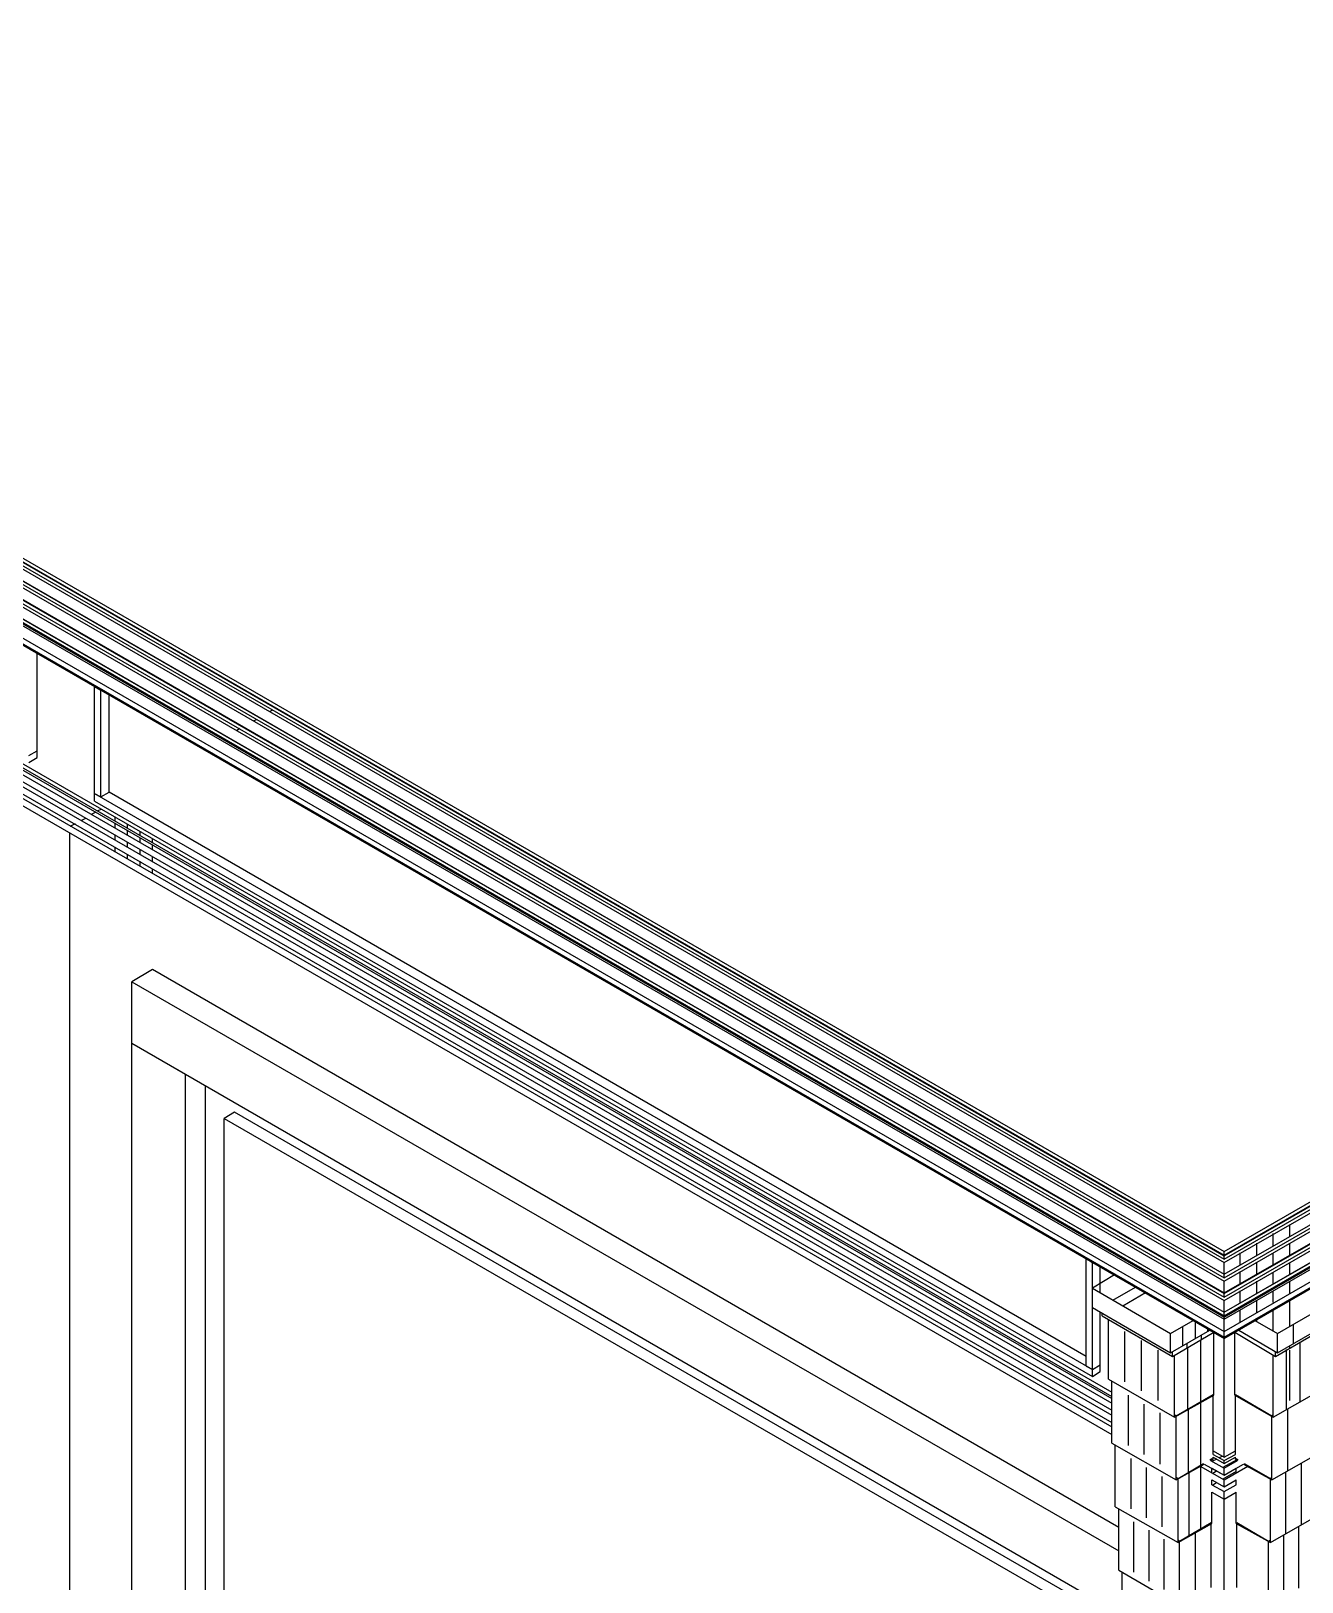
# Model space of a CAD drawing. Header units: inches. Extents: x 0.3 to 16.2, y 0.3 to 11.4.
# Drawn here: x 12.637 to 13.362, y 8.163 to 9.048 of the extents above; entities that cross this region are included whole.
import ezdxf

# ---------------------------------------------------------------- set-up
doc = ezdxf.new("R2010")
doc.units = ezdxf.units.IN
doc.header["$LTSCALE"] = 0.009843
doc.header["$MEASUREMENT"] = 0
doc.layers.add('GEOMETRY', color=7, linetype='Continuous')

msp = doc.modelspace()

# ---------------------------------------------------------------- linework, layer by layer
at = {"layer": 'GEOMETRY'}
for p, q in [((10.62992, 9.89685), (13.31772, 8.34488)), ((10.62992, 9.89685), (13.31772, 8.34488)), ((10.63307, 9.89882), (13.31772, 8.34882)), ((10.63307, 9.89882), (13.31772, 8.34882)), ((10.63307, 9.89685), (13.31772, 8.34685)), ((10.63346, 9.90079), (13.31772, 8.35118)), ((10.63346, 9.90079), (13.31772, 8.35118)), ((10.63346, 9.89882), (13.31772, 8.34921)), ((10.62992, 9.89016), (13.31772, 8.33819)), ((10.63307, 9.8878), (13.31772, 8.33819)), ((10.63307, 9.8878), (13.31772, 8.33819)), ((10.63307, 9.8878), (13.31772, 8.33819)), ((10.62992, 9.88583), (13.31772, 8.33425)), ((10.62992, 9.88583), (13.31772, 8.33425)), ((10.62992, 9.87913), (13.31772, 8.32756)), ((10.63307, 9.88583), (13.31772, 8.33622)), ((10.62992, 9.8752), (13.31772, 8.32323)), ((10.62992, 9.8752), (13.31772, 8.32323)), ((10.63307, 9.87717), (13.31772, 8.32717)), ((10.63307, 9.87717), (13.31772, 8.32717)), ((10.63307, 9.87717), (13.31772, 8.32717)), ((10.63307, 9.8752), (13.31772, 8.3252)), ((10.62992, 9.86811), (13.31772, 8.31654)), ((10.62992, 9.86417), (13.31772, 8.3126)), ((10.62992, 9.86417), (13.31772, 8.3126)), ((10.63307, 9.86614), (13.31772, 8.31654)), ((10.63307, 9.86614), (13.31772, 8.31654)), ((10.63307, 9.86614), (13.31772, 8.31654)), ((10.63307, 9.86417), (13.31772, 8.31457)), ((10.62992, 9.85748), (13.31772, 8.30551)), ((10.63307, 9.85551), (13.31772, 8.30551)), ((10.63583, 9.85079), (13.31772, 8.30236)), ((10.64173, 9.84646), (13.31772, 8.30157)), ((10.67244, 9.84094), (13.31772, 8.31378)), ((10.67244, 9.84094), (13.31772, 8.31378)), ((10.68622, 9.83583), (13.31772, 8.31654)), ((10.68622, 9.83583), (13.31772, 8.31654)), ((10.74331, 9.72008), (13.25354, 8.27087)), ((10.73622, 9.71102), (13.25354, 8.25787)), ((10.73622, 9.71102), (13.25354, 8.25787)), ((10.73858, 9.7126), (13.25354, 8.26063)), ((10.74213, 9.71457), (13.25354, 8.26457)), ((10.74213, 9.71457), (13.25354, 8.26457)), ((10.74331, 9.71772), (13.25354, 8.2685)), ((10.74331, 9.71772), (13.25354, 8.2685)), ((10.74331, 9.71654), (13.25354, 8.26732)), ((10.74291, 9.70984), (13.25354, 8.26063)), ((10.74291, 9.70315), (13.25354, 8.25354)), ((10.74291, 9.70315), (13.25354, 8.25354)), ((10.74291, 9.70039), (13.25354, 8.25118)), ((10.74291, 9.70039), (13.25354, 8.25118)), ((10.74291, 9.69646), (13.25354, 8.24685)), ((13.31772, 8.35118), (14.23937, 8.88346)), ((13.31772, 8.35118), (14.23937, 8.88346)), ((13.31772, 8.34921), (14.23937, 8.8815)), ((13.31772, 8.34882), (14.23976, 8.8815)), ((13.31772, 8.34882), (14.23976, 8.8815)), ((13.31772, 8.34685), (14.23976, 8.87913)), ((13.31772, 8.34488), (14.24291, 8.87913)), ((13.31772, 8.34488), (14.24291, 8.87913)), ((13.31772, 8.33819), (14.24291, 8.87244)), ((13.31772, 8.33819), (14.23976, 8.87047)), ((13.31772, 8.33819), (14.23976, 8.87047)), ((13.31772, 8.33819), (14.23976, 8.87047)), ((13.31772, 8.33622), (14.23976, 8.8685)), ((13.31772, 8.33425), (14.24291, 8.8685)), ((13.31772, 8.33425), (14.24291, 8.8685)), ((13.31772, 8.32756), (14.24291, 8.86181)), ((13.31772, 8.32717), (14.23976, 8.85945)), ((13.31772, 8.32717), (14.23976, 8.85945)), ((13.31772, 8.32717), (14.23976, 8.85945)), ((13.31772, 8.3252), (14.23976, 8.85748)), ((13.31772, 8.32323), (14.24291, 8.85748)), ((13.31772, 8.32323), (14.24291, 8.85748)), ((13.31772, 8.31654), (14.24291, 8.85079)), ((13.31772, 8.31654), (14.23976, 8.84882)), ((13.31772, 8.31654), (14.23976, 8.84882)), ((13.31772, 8.31654), (14.23976, 8.84882)), ((13.31772, 8.31457), (14.23976, 8.84685)), ((13.31772, 8.3126), (14.24291, 8.84685)), ((13.31772, 8.3126), (14.24291, 8.84685)), ((13.31772, 8.30551), (14.24291, 8.83976)), ((13.31772, 8.30551), (14.23976, 8.8378)), ((13.31772, 8.30236), (14.23701, 8.83307)), ((13.31772, 8.30157), (14.2311, 8.82913)), ((13.31772, 8.31378), (14.20039, 8.82362)), ((13.31772, 8.31378), (14.20039, 8.82362)), ((13.31772, 8.31654), (14.18661, 8.81811)), ((13.31772, 8.31654), (14.18661, 8.81811)), ((12.64055, 8.63701), (12.64055, 8.69252)), ((12.67323, 8.67362), (13.24252, 8.34488)), ((12.67323, 8.67362), (12.67677, 8.67165)), ((12.67323, 8.67362), (12.67677, 8.67165)), ((12.67323, 8.6126), (12.67323, 8.67362)), ((12.67677, 8.61063), (12.67677, 8.67165)), ((12.6815, 8.61339), (12.6815, 8.6689)), ((12.7748, 8.66024), (12.77323, 8.65945)), ((12.77677, 8.66142), (12.77677, 8.66142)), ((12.75591, 8.64961), (12.75433, 8.64843)), ((12.76535, 8.65472), (12.76378, 8.65394)), ((12.63583, 8.63425), (12.64055, 8.63701)), ((12.63583, 8.63425), (12.64055, 8.63701)), ((12.63583, 8.63425), (12.64055, 8.63701)), ((12.63583, 8.63031), (12.64055, 8.63307)), ((12.64055, 8.63307), (12.64055, 8.63701)), ((12.67677, 8.61063), (12.6815, 8.61339)), ((13.23898, 8.29134), (12.6815, 8.61339)), ((12.67323, 8.6126), (13.24252, 8.28386)), ((12.67323, 8.6126), (13.24252, 8.28386)), ((12.67323, 8.6126), (12.67677, 8.61063)), ((12.67323, 8.60827), (12.67323, 8.6126)), ((12.67323, 8.60827), (13.24252, 8.27992)), ((12.6622, 8.59528), (12.65906, 8.5937)), ((12.66811, 8.59843), (12.66575, 8.59724)), ((12.67402, 8.60197), (12.67165, 8.60079)), ((12.67677, 8.60354), (12.6752, 8.60276)), ((12.68504, 8.59685), (12.68504, 8.59882)), ((12.68504, 8.59291), (12.68504, 8.59567)), ((12.65906, 7.86024), (12.65906, 8.59016)), ((12.68504, 8.58622), (12.68504, 8.58858)), ((12.69213, 8.59291), (12.69213, 8.59488)), ((12.69213, 8.58858), (12.69213, 8.59134)), ((12.69921, 8.58858), (12.69921, 8.59094)), ((12.69921, 8.58465), (12.69921, 8.5874)), ((12.7063, 8.58465), (12.7063, 8.58661)), ((12.68504, 8.57913), (12.68504, 8.58189)), ((12.69213, 8.58189), (12.69213, 8.58465)), ((12.69213, 8.5752), (12.69213, 8.57795)), ((12.69921, 8.57795), (12.69921, 8.58071)), ((12.7063, 8.58071), (12.7063, 8.58346)), ((12.69921, 8.57126), (12.69921, 8.57402)), ((12.7063, 8.57402), (12.7063, 8.57638)), ((12.7063, 8.56693), (12.7063, 8.56969)), ((12.7063, 8.5122), (12.69449, 8.50512)), ((13.25748, 8.1937), (12.7063, 8.5122)), ((12.69449, 8.50512), (13.25748, 8.18031)), ((12.69449, 8.50512), (13.25748, 8.18031)), ((12.69449, 8.47008), (12.69449, 8.50512)), ((12.69449, 8.47008), (13.25945, 8.1437)), ((12.69449, 8.47008), (12.7252, 8.45236)), ((12.69449, 8.47008), (12.7252, 8.45236)), ((12.69449, 7.91614), (12.69449, 8.47008)), ((12.7252, 7.89843), (12.7252, 8.45236)), ((12.73661, 7.90512), (12.73661, 8.44567)), ((12.75315, 8.43071), (12.74724, 8.42717)), ((12.74724, 8.42717), (13.23661, 8.14488)), ((12.74724, 8.42717), (13.23661, 8.14488)), ((12.74724, 7.91142), (12.74724, 8.42717)), ((13.24252, 8.14803), (12.75315, 8.43071)), ((13.35512, 8.35984), (13.35512, 8.36654)), ((13.34567, 8.35433), (13.34567, 8.36142)), ((13.23898, 8.34724), (13.24252, 8.34488)), ((13.23898, 8.34724), (13.24252, 8.34488)), ((13.23898, 8.28583), (13.23898, 8.34724)), ((13.31772, 8.34921), (13.31772, 8.35118)), ((13.31772, 8.34685), (13.31772, 8.34882)), ((13.32677, 8.3437), (13.32677, 8.35039)), ((13.33622, 8.34921), (13.33622, 8.35591)), ((13.34567, 8.3437), (13.34567, 8.35039)), ((13.35512, 8.34882), (13.35512, 8.35591)), ((13.24252, 8.28386), (13.24252, 8.34488)), ((13.24685, 8.32756), (13.24685, 8.34252)), ((13.31772, 8.33819), (13.31772, 8.34488)), ((13.31772, 8.33819), (13.31772, 8.34016)), ((13.32677, 8.33268), (13.32677, 8.33976)), ((13.33622, 8.33819), (13.33622, 8.34488)), ((13.34567, 8.33268), (13.34567, 8.33937)), ((13.35512, 8.33819), (13.35512, 8.34488)), ((13.25512, 8.3378), (13.24252, 8.33031)), ((13.24252, 8.33031), (13.28701, 8.30433)), ((13.24252, 8.33031), (13.28701, 8.30433)), ((13.24252, 8.31929), (13.24252, 8.33031)), ((13.26693, 8.33071), (13.25394, 8.32323)), ((13.31772, 8.33622), (13.31772, 8.33819)), ((13.31772, 8.32756), (13.31772, 8.33425)), ((13.33622, 8.32717), (13.33622, 8.33425)), ((13.34803, 8.30433), (13.39291, 8.33031)), ((13.34803, 8.30433), (13.39291, 8.33031)), ((13.35512, 8.32717), (13.35512, 8.33425)), ((13.27283, 8.32756), (13.25984, 8.32008)), ((13.31772, 8.32717), (13.31772, 8.32913)), ((13.31772, 8.3252), (13.31772, 8.32717)), ((13.31772, 8.31654), (13.31772, 8.32323)), ((13.32677, 8.32205), (13.32677, 8.32874)), ((13.33622, 8.31654), (13.33622, 8.32323)), ((13.34567, 8.32205), (13.34567, 8.32874)), ((13.35512, 8.30827), (13.35512, 8.32323)), ((13.24252, 8.31929), (13.28701, 8.29331)), ((13.24685, 8.28661), (13.24685, 8.31654)), ((13.24803, 8.31457), (13.24803, 8.31575)), ((13.24803, 8.31457), (13.28819, 8.29134)), ((13.25157, 8.27835), (13.25157, 8.3126)), ((13.28701, 8.30433), (13.3, 8.31181)), ((13.28701, 8.30433), (13.3, 8.31181)), ((13.31772, 8.23386), (13.31772, 8.31929)), ((13.31772, 8.31654), (13.31772, 8.3185)), ((13.31772, 8.31457), (13.31772, 8.31654)), ((13.31772, 8.31102), (13.31772, 8.31654)), ((13.31772, 8.30827), (13.31772, 8.31378)), ((13.31772, 8.30551), (13.31772, 8.3126)), ((13.32677, 8.31102), (13.32677, 8.31772)), ((13.33504, 8.31181), (13.34803, 8.30433)), ((13.33504, 8.31181), (13.34803, 8.30433)), ((13.33622, 8.31102), (13.33622, 8.3126)), ((13.34567, 8.30591), (13.34567, 8.31772)), ((13.34685, 8.29134), (13.38701, 8.31457)), ((13.34803, 8.29331), (13.39291, 8.31929)), ((13.26102, 8.27677), (13.26102, 8.30551)), ((13.28701, 8.29331), (13.30945, 8.3063)), ((13.28701, 8.29331), (13.28701, 8.30433)), ((13.28819, 8.29134), (13.31181, 8.30512)), ((13.29409, 8.29764), (13.29409, 8.30827)), ((13.30118, 8.30157), (13.30118, 8.31102)), ((13.30472, 8.30079), (13.30472, 8.30354)), ((13.30827, 8.30551), (13.30827, 8.30709)), ((13.31181, 8.26929), (13.31181, 8.30512)), ((13.31772, 8.30551), (13.31772, 8.31102)), ((13.31772, 8.30551), (13.31772, 8.30748)), ((13.31772, 8.30236), (13.31772, 8.30709)), ((13.31772, 8.30157), (13.31772, 8.30551)), ((13.32362, 8.30512), (13.34685, 8.29134)), ((13.32362, 8.26929), (13.32362, 8.30512)), ((13.32598, 8.3063), (13.34803, 8.29331)), ((13.34803, 8.29331), (13.34803, 8.30433)), ((13.35709, 8.29882), (13.35709, 8.30945)), ((13.27047, 8.27165), (13.27047, 8.30039)), ((13.27992, 8.26614), (13.27992, 8.29488)), ((13.28819, 8.29134), (13.28819, 8.29409)), ((13.29646, 8.29606), (13.29646, 8.29882)), ((13.29685, 8.26102), (13.29685, 8.29646)), ((13.30433, 8.26496), (13.30433, 8.30079)), ((13.34685, 8.29134), (13.34685, 8.29409)), ((13.35315, 8.26102), (13.35315, 8.29528)), ((13.35512, 8.29606), (13.35512, 8.29724)), ((13.35512, 8.26614), (13.35512, 8.29488)), ((13.36102, 8.26535), (13.36102, 8.29961)), ((13.23898, 8.28583), (13.24252, 8.28386)), ((13.24252, 8.28386), (13.24685, 8.28661)), ((13.24252, 8.28386), (13.24685, 8.28661)), ((13.24252, 8.28386), (13.24685, 8.28661)), ((13.24685, 8.28268), (13.24685, 8.28661)), ((13.28937, 8.25669), (13.28937, 8.29213)), ((13.34567, 8.25669), (13.34567, 8.29213)), ((13.34567, 8.25827), (13.34567, 8.29213)), ((13.24252, 8.27992), (13.24252, 8.28386)), ((13.24252, 8.27992), (13.24685, 8.28268)), ((13.25157, 8.27835), (13.28937, 8.25669)), ((13.25354, 8.24173), (13.25354, 8.27717)), ((13.34567, 8.25669), (13.38346, 8.27835)), ((13.26299, 8.24055), (13.26299, 8.26929)), ((13.28937, 8.25669), (13.31181, 8.26929)), ((13.29016, 8.25748), (13.31142, 8.26969)), ((13.29016, 8.25748), (13.31142, 8.26969)), ((13.31142, 8.23543), (13.31142, 8.26969)), ((13.32362, 8.26929), (13.34567, 8.25669)), ((13.32402, 8.26969), (13.34488, 8.25748)), ((13.32402, 8.26969), (13.34488, 8.25748)), ((13.32402, 8.23543), (13.32402, 8.26969)), ((13.27205, 8.23543), (13.27205, 8.26417)), ((13.2811, 8.22992), (13.2811, 8.25906)), ((13.29724, 8.2248), (13.29724, 8.26181)), ((13.30433, 8.22874), (13.30433, 8.26575)), ((13.35394, 8.22598), (13.35394, 8.26142)), ((13.35394, 8.22992), (13.35394, 8.25906)), ((13.28937, 8.25827), (13.29016, 8.25748)), ((13.28937, 8.25827), (13.29016, 8.25748)), ((13.29016, 8.22087), (13.29016, 8.25748)), ((13.34488, 8.25748), (13.34567, 8.25827)), ((13.34488, 8.25748), (13.34567, 8.25827)), ((13.34488, 8.22087), (13.34488, 8.25748)), ((13.25354, 8.24173), (13.29016, 8.22087)), ((13.25551, 8.20551), (13.25551, 8.24094)), ((13.34488, 8.22087), (13.3815, 8.24173)), ((13.26457, 8.20433), (13.26457, 8.23307)), ((13.30945, 8.23228), (13.31063, 8.23307)), ((13.30945, 8.23228), (13.31063, 8.23307)), ((13.30984, 8.23189), (13.31142, 8.23268)), ((13.31063, 8.2315), (13.31063, 8.23307)), ((13.31339, 8.23268), (13.31102, 8.2315)), ((13.31142, 8.2374), (13.31772, 8.23386)), ((13.31181, 8.23701), (13.31142, 8.23701)), ((13.31142, 8.23543), (13.31772, 8.23189)), ((13.31142, 8.23543), (13.31772, 8.23189)), ((13.31142, 8.23386), (13.31772, 8.23031)), ((13.31142, 8.23268), (13.31142, 8.23386)), ((13.31654, 8.23425), (13.31457, 8.23346)), ((13.3248, 8.23228), (13.31693, 8.22795)), ((13.31772, 8.23386), (13.32402, 8.2374)), ((13.31772, 8.23189), (13.32402, 8.23543)), ((13.31772, 8.23189), (13.32402, 8.23543)), ((13.31772, 8.23031), (13.32402, 8.23386)), ((13.32402, 8.23268), (13.32402, 8.23386)), ((13.32402, 8.23268), (13.3252, 8.23189)), ((13.32441, 8.23307), (13.32559, 8.23228)), ((13.32441, 8.23307), (13.32559, 8.23228)), ((13.32441, 8.2315), (13.32441, 8.23307)), ((13.27323, 8.19921), (13.27323, 8.22795)), ((13.29016, 8.22087), (13.3063, 8.22992)), ((13.29134, 8.22165), (13.30591, 8.23031)), ((13.29134, 8.22165), (13.30591, 8.23031)), ((13.29764, 8.18858), (13.29764, 8.22559)), ((13.30394, 8.22874), (13.31772, 8.22087)), ((13.30394, 8.22874), (13.31772, 8.22087)), ((13.30433, 8.19252), (13.30433, 8.22913)), ((13.3063, 8.22992), (13.31772, 8.22362)), ((13.30984, 8.23189), (13.31772, 8.22756)), ((13.30984, 8.23189), (13.31772, 8.22756)), ((13.31063, 8.22756), (13.31772, 8.22362)), ((13.31063, 8.2248), (13.31063, 8.22756)), ((13.31339, 8.22598), (13.31102, 8.22441)), ((13.32441, 8.22559), (13.31693, 8.22126)), ((13.31772, 8.23031), (13.31772, 8.23189)), ((13.31772, 8.22756), (13.3252, 8.23189)), ((13.31772, 8.22756), (13.3252, 8.23189)), ((13.31772, 8.22362), (13.32874, 8.22992)), ((13.31772, 8.22087), (13.3311, 8.22874)), ((13.31772, 8.22087), (13.3311, 8.22874)), ((13.31772, 8.22362), (13.31772, 8.22756)), ((13.31772, 8.22362), (13.32441, 8.22756)), ((13.31772, 8.2248), (13.31772, 8.22638)), ((13.31772, 8.22362), (13.31772, 8.2248)), ((13.32441, 8.2248), (13.32441, 8.22756)), ((13.32874, 8.22992), (13.34488, 8.22087)), ((13.32913, 8.23031), (13.34409, 8.22165)), ((13.32913, 8.23031), (13.34409, 8.22165)), ((13.35276, 8.19016), (13.35276, 8.2252)), ((13.36181, 8.19528), (13.36181, 8.23031)), ((13.36181, 8.19921), (13.36181, 8.22795)), ((13.28228, 8.19409), (13.28228, 8.22283)), ((13.29016, 8.22244), (13.29134, 8.22165)), ((13.29016, 8.22244), (13.29134, 8.22165)), ((13.29134, 8.18504), (13.29134, 8.22165)), ((13.31063, 8.22087), (13.31772, 8.21693)), ((13.31063, 8.22087), (13.31772, 8.21693)), ((13.31063, 8.21811), (13.31063, 8.22087)), ((13.31063, 8.21811), (13.31772, 8.21417)), ((13.31063, 8.21811), (13.31772, 8.21417)), ((13.31339, 8.21929), (13.31102, 8.21772)), ((13.31772, 8.21693), (13.31772, 8.22087)), ((13.31772, 8.21693), (13.32441, 8.22087)), ((13.31772, 8.21693), (13.32441, 8.22087)), ((13.31772, 8.21811), (13.31772, 8.21969)), ((13.31772, 8.21693), (13.31772, 8.21811)), ((13.31772, 8.21417), (13.32441, 8.21811)), ((13.31772, 8.21417), (13.32441, 8.21811)), ((13.32441, 8.21811), (13.32441, 8.22087)), ((13.34409, 8.22165), (13.34488, 8.22244)), ((13.34409, 8.22165), (13.34488, 8.22244)), ((13.34409, 8.18504), (13.34409, 8.22165)), ((13.35276, 8.19409), (13.35276, 8.22283)), ((13.31063, 8.21378), (13.31772, 8.20984)), ((13.31063, 8.19606), (13.31063, 8.21378)), ((13.31772, 8.20984), (13.31772, 8.21417)), ((13.31772, 8.20984), (13.32441, 8.21378)), ((13.31772, 7.48031), (13.31772, 8.21339)), ((13.31772, 8.21142), (13.31772, 8.2126)), ((13.32441, 8.19606), (13.32441, 8.21378)), ((13.25551, 8.20551), (13.29134, 8.18504)), ((13.25748, 8.16929), (13.25748, 8.20433)), ((13.26614, 8.16811), (13.26614, 8.19685)), ((13.34409, 8.18504), (13.37953, 8.20551)), ((13.2748, 8.16299), (13.2748, 8.19213)), ((13.29134, 8.18504), (13.31063, 8.19606)), ((13.29213, 8.18583), (13.31024, 8.19646)), ((13.29213, 8.18583), (13.31024, 8.19646)), ((13.30118, 8.15433), (13.30118, 8.19134)), ((13.31024, 8.15945), (13.31024, 8.19646)), ((13.32441, 8.19606), (13.34409, 8.18504)), ((13.3248, 8.19646), (13.34291, 8.18583)), ((13.3248, 8.19646), (13.34291, 8.18583)), ((13.3248, 8.15945), (13.3248, 8.19646)), ((13.35157, 8.15394), (13.35157, 8.18937)), ((13.36024, 8.15906), (13.36024, 8.19449)), ((13.36024, 8.16299), (13.36024, 8.19213)), ((13.28346, 8.15827), (13.28346, 8.18701)), ((13.29134, 8.18661), (13.29213, 8.18583)), ((13.29134, 8.18661), (13.29213, 8.18583)), ((13.29213, 8.14921), (13.29213, 8.18583)), ((13.34291, 8.18583), (13.34409, 8.18661)), ((13.34291, 8.18583), (13.34409, 8.18661)), ((13.34291, 8.14921), (13.34291, 8.18583)), ((13.35157, 8.15827), (13.35157, 8.18701)), ((13.25748, 8.16929), (13.29213, 8.14921)), ((13.25945, 8.13268), (13.25945, 8.16811))]:
    msp.add_line(p, q, dxfattribs=at)

doc.saveas('drawing.dxf')
